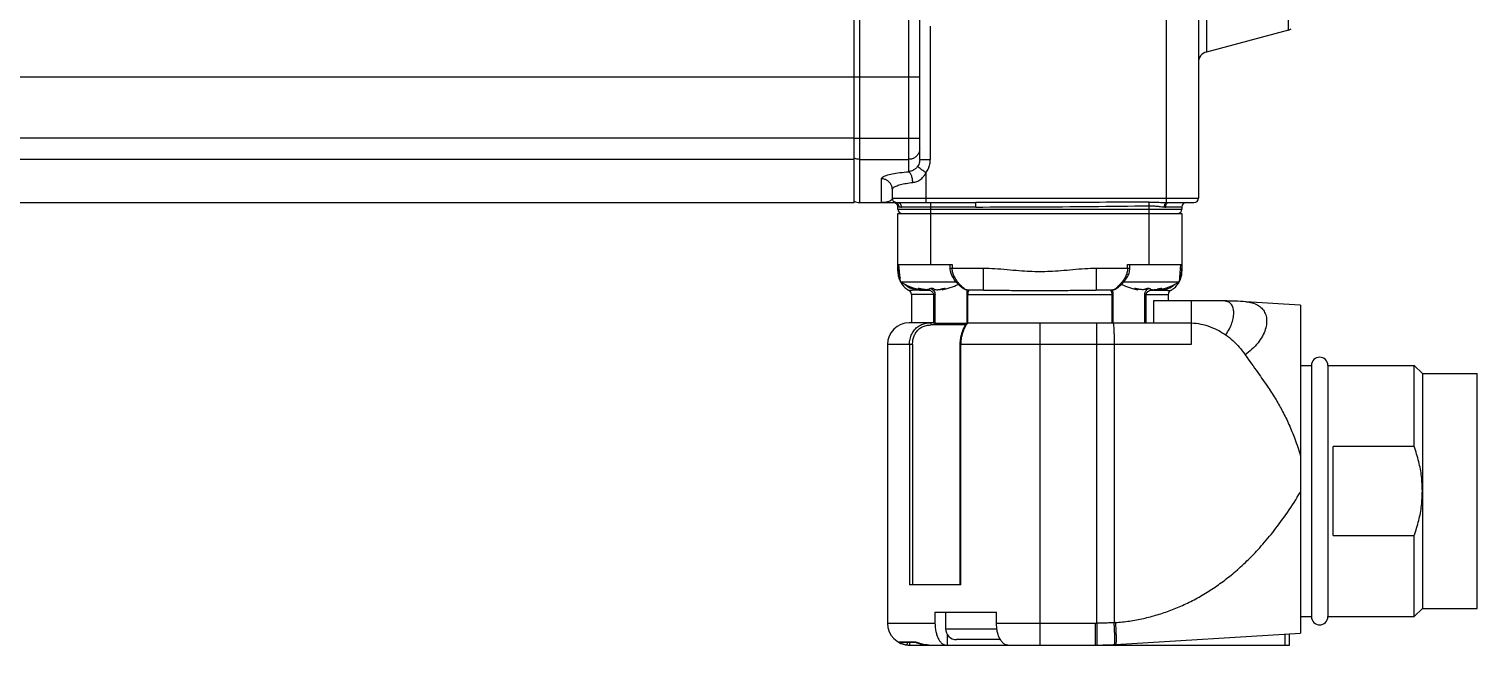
# Model space of a CAD drawing. Header units: millimetres. Extents: x -3388 to 4307, y 243 to 4457.
# Drawn here: x -2989.1 to -2856.6, y 1677.9 to 1734.3 of the extents above; entities that cross this region are included whole.
import ezdxf

# ---------------------------------------------------------------- set-up
doc = ezdxf.new("R2010")
doc.units = ezdxf.units.MM

msp = doc.modelspace()

# ---------------------------------------------------------------- linework, layer by layer
at = {"color": 7, "linetype": 'Continuous'}
for p, q in [((-2913.61494, 1718.39076), (-2913.61494, 1834.34001)), ((-2907.61494, 1722.30437), (-2907.61494, 1833.36515)), ((-2882.11494, 1739.66243), (-2882.11494, 1718.76539)), ((-2873.85612, 1734.16679), (-2881.37376, 1732.15244)), ((-2873.85612, 1734.16679), (-2873.61494, 1734.26669)), ((-2910.11494, 1718.76539), (-2910.11494, 1719.56279)), ((-3076.11494, 1718.39052), (-2913.61494, 1718.39052)), ((-2913.11494, 1718.36539), (-2910.0149, 1718.36539)), ((-2909.63398, 1718.36539), (-2902.48249, 1718.36539)), ((-2909.61545, 1717.36539), (-2883.61545, 1717.36539)), ((-2909.61545, 1712.08593), (-2909.61545, 1717.36539)), ((-2909.61494, 1717.76539), (-2909.61494, 1718.02377)), ((-2884.89925, 1718.36539), (-2882.51494, 1718.36539)), ((-2883.61545, 1717.36539), (-2883.61545, 1712.08593)), ((-2883.61494, 1717.96539), (-2883.61494, 1717.76539)), ((-2909.61545, 1712.71539), (-2904.64662, 1712.71539)), ((-2909.37546, 1711.11539), (-2909.51545, 1712.71539)), ((-2904.84662, 1712.71539), (-2904.84662, 1712.36539)), ((-2888.58427, 1712.71539), (-2883.61545, 1712.71539)), ((-2888.38427, 1712.36539), (-2888.38427, 1712.71539)), ((-2883.85543, 1711.11539), (-2883.71545, 1712.71539)), ((-2909.37546, 1711.11539), (-2904.2979, 1711.11539)), ((-2888.93315, 1711.11539), (-2883.85543, 1711.11539)), ((-2908.36545, 1709.96539), (-2908.36545, 1707.36539)), ((-2907.61545, 1710.36539), (-2906.89863, 1710.36539)), ((-2907.46034, 1710.45524), (-2907.46034, 1710.39698)), ((-2905.57055, 1710.45524), (-2905.57055, 1710.39698)), ((-2901.77515, 1710.36539), (-2903.24551, 1710.36539)), ((-2889.98518, 1710.36539), (-2891.45573, 1710.36539)), ((-2887.66034, 1710.45524), (-2887.66034, 1710.39698)), ((-2886.33226, 1710.36539), (-2885.61545, 1710.36539)), ((-2879.76545, 1709.36539), (-2886.23217, 1709.36539)), ((-2886.23217, 1709.36539), (-2886.23217, 1707.36539)), ((-2885.77055, 1710.45524), (-2885.77055, 1710.39698)), ((-2884.86545, 1709.96539), (-2884.86545, 1709.36539)), ((-2882.76545, 1709.36539), (-2882.76545, 1705.3659)), ((-2872.84233, 1708.97051), (-2877.77032, 1709.29897)), ((-2872.76545, 1708.96519), (-2872.76545, 1678.96539)), ((-2906.36825, 1707.36539), (-2908.56545, 1707.36539)), ((-2906.20514, 1707.33859), (-2903.28029, 1707.33859)), ((-2903.16677, 1707.36539), (-2882.76545, 1707.36539)), ((-2910.56545, 1705.36539), (-2910.56545, 1679.86539)), ((-2903.93246, 1705.36539), (-2903.93246, 1683.36539)), ((-2872.76545, 1703.46539), (-2871.76545, 1703.46539)), ((-2871.76545, 1703.46539), (-2871.76545, 1680.46539)), ((-2870.26545, 1703.46539), (-2862.36545, 1703.46539)), ((-2870.26545, 1703.46539), (-2870.26545, 1680.46539)), ((-2861.61545, 1702.71539), (-2862.36545, 1703.46539)), ((-2862.36545, 1696.05042), (-2862.36545, 1703.46539)), ((-2861.61545, 1702.71539), (-2856.61545, 1702.71539)), ((-2861.61545, 1702.71539), (-2861.61545, 1681.21539)), ((-2856.61545, 1681.21539), (-2856.61545, 1702.71539)), ((-2862.36545, 1696.05042), (-2869.76545, 1696.05042)), ((-2869.76545, 1687.88035), (-2869.76545, 1696.05042)), ((-2869.76545, 1687.88035), (-2862.36545, 1687.88035)), ((-2862.36545, 1680.46539), (-2862.36545, 1687.88035)), ((-2903.83598, 1683.36539), (-2908.55137, 1683.36539)), ((-2906.2131, 1680.86539), (-2900.58393, 1680.86539)), ((-2906.2131, 1680.86539), (-2906.2131, 1679.86539)), ((-2905.24045, 1680.86539), (-2905.24045, 1679.36539)), ((-2900.58393, 1679.86539), (-2900.58393, 1680.86539)), ((-2872.76545, 1680.46539), (-2871.76545, 1680.46539)), ((-2870.26545, 1680.46539), (-2862.36545, 1680.46539)), ((-2861.61545, 1681.21539), (-2862.36545, 1680.46539)), ((-2861.61545, 1681.21539), (-2856.61545, 1681.21539)), ((-2889.6937, 1677.92219), (-2872.76545, 1678.96539)), ((-2873.76545, 1677.86539), (-2873.76545, 1678.90363)), ((-2907.9325, 1678.09315), (-2909.34257, 1678.09315)), ((-2908.56545, 1677.86539), (-2899.56015, 1677.86539)), ((-2900.24045, 1678.36539), (-2904.24045, 1678.36539)), ((-2899.55065, 1677.86539), (-2873.76545, 1677.86539))]:
    msp.add_line(p, q, dxfattribs=at)
at = {"color": 9, "linetype": 'Continuous'}
for p, q in [((-2913.11494, 1834.36539), (-2913.11494, 1718.36539)), ((-2908.61494, 1721.19831), (-2908.61494, 1834.36539)), ((-2881.37376, 1740.44715), (-2881.37376, 1732.15244)), ((-2873.85612, 1734.16679), (-2873.85612, 1740.9605)), ((-2885.03641, 1718.76539), (-2885.03641, 1739.5441)), ((-2906.64112, 1734.53396), (-2906.64112, 1722.30437)), ((-2907.61494, 1729.86539), (-3076.11494, 1729.86539)), ((-3076.11494, 1724.30328), (-2913.61494, 1724.30328)), ((-2913.61494, 1724.27815), (-2907.61494, 1724.27815)), ((-3075.61494, 1722.35129), (-2913.61494, 1722.35129)), ((-2913.11494, 1722.32616), (-2908.61494, 1722.32616)), ((-2907.61494, 1722.30437), (-2906.64112, 1722.30437)), ((-2911.11494, 1718.36539), (-2911.11494, 1720.54955)), ((-2907.03641, 1721.09102), (-2907.03641, 1718.76539)), ((-2910.11494, 1718.76539), (-2882.11494, 1718.76539)), ((-2909.61494, 1717.76539), (-2883.61494, 1717.76539)), ((-2902.48249, 1717.96532), (-2909.27898, 1717.96539)), ((-2906.61494, 1718.36539), (-2906.61545, 1712.71539)), ((-2902.48249, 1717.96539), (-2902.48249, 1718.36539)), ((-2886.61545, 1712.71539), (-2886.61494, 1718.08111)), ((-2883.61494, 1717.96539), (-2885.10108, 1717.96539)), ((-2909.61545, 1712.36539), (-2909.48482, 1712.36539)), ((-2904.84662, 1712.36539), (-2901.77515, 1712.36539)), ((-2904.64662, 1712.71539), (-2904.64662, 1712.36539)), ((-2901.77515, 1710.36539), (-2901.77515, 1712.36539)), ((-2891.45575, 1712.36539), (-2888.38427, 1712.36539)), ((-2891.45573, 1712.36539), (-2891.45573, 1710.36539)), ((-2888.58427, 1712.36539), (-2888.58427, 1712.71539)), ((-2883.74607, 1712.36539), (-2883.61545, 1712.36539)), ((-2906.35177, 1709.96539), (-2908.36545, 1709.96539)), ((-2907.70293, 1710.49711), (-2907.70293, 1710.46363)), ((-2907.60679, 1710.43608), (-2907.60679, 1710.48457)), ((-2906.20514, 1709.96539), (-2906.35177, 1709.96537)), ((-2906.35177, 1709.96539), (-2906.35177, 1707.36398)), ((-2906.20514, 1707.33859), (-2906.20514, 1709.96539)), ((-2905.4241, 1710.48457), (-2905.4241, 1710.43608)), ((-2905.32796, 1710.46363), (-2905.32796, 1710.49707)), ((-2903.28029, 1709.96539), (-2889.9506, 1709.96539)), ((-2903.28029, 1707.33859), (-2903.28029, 1709.96539)), ((-2903.19317, 1707.36398), (-2903.19317, 1709.96539)), ((-2890.03772, 1709.96539), (-2890.03772, 1707.36539)), ((-2889.9506, 1709.96539), (-2889.9506, 1707.36539)), ((-2887.90293, 1710.49711), (-2887.90293, 1710.46363)), ((-2887.80679, 1710.43608), (-2887.80679, 1710.48457)), ((-2887.02575, 1709.96539), (-2884.86545, 1709.96539)), ((-2887.02575, 1707.36539), (-2887.02575, 1709.96539)), ((-2886.87912, 1707.36539), (-2886.87912, 1709.96539)), ((-2885.6241, 1710.48457), (-2885.6241, 1710.43608)), ((-2885.52796, 1710.46363), (-2885.52796, 1710.49707)), ((-2903.42275, 1707.16539), (-2906.60396, 1707.16539)), ((-2896.61545, 1707.36539), (-2896.61545, 1677.86539)), ((-2891.4132, 1679.86548), (-2891.4132, 1707.36539)), ((-2908.26892, 1705.36539), (-2910.56545, 1705.36539)), ((-2908.55137, 1705.36539), (-2908.55137, 1683.36539)), ((-2908.26892, 1705.36539), (-2908.26892, 1683.36539)), ((-2882.76545, 1705.36539), (-2903.93246, 1705.36539)), ((-2903.83598, 1683.36539), (-2903.83598, 1705.36539)), ((-2889.81882, 1705.36539), (-2889.81882, 1679.91231)), ((-2910.56545, 1679.86539), (-2906.2131, 1679.86539)), ((-2905.24045, 1679.36539), (-2900.54985, 1679.36539)), ((-2905.05503, 1677.86539), (-2905.05503, 1678.7884)), ((-2900.58393, 1679.86539), (-2891.53894, 1679.86543)), ((-2891.53894, 1677.86539), (-2891.53894, 1679.86539)), ((-2874.17004, 1677.86539), (-2874.17004, 1678.87883)), ((-2908.06513, 1678.13334), (-2909.49171, 1678.13334)), ((-2908.75599, 1678.09315), (-2908.78135, 1677.87938)), ((-2908.54493, 1678.09315), (-2908.54493, 1677.86539)), ((-2907.48563, 1677.96586), (-2907.48454, 1677.9696)), ((-2907.33692, 1677.86539), (-2907.33692, 1677.92855))]:
    msp.add_line(p, q, dxfattribs=at)
at = {"color": 7, "linetype": 'Continuous'}
for centre, radius, start, end in [((-2881.11494, 1731.18652), 1, 105.0000102, 180), ((-2909.71494, 1718.76539), 0.4, 180, 257.5076612), ((-2882.51494, 1718.76539), 0.4, 270, 0), ((-2913.11494, 1719.36539), 1, 240, 270), ((-2910.01494, 1717.96539), 0.4, 359.9999382, 90), ((-2910.01494, 1718.02377), 0.4, 0.0000664, 67.9756872), ((-2909.21494, 1717.76539), 0.4, 180, 269.9998459), ((-2884.01494, 1717.76539), 0.4, 270, 0), ((-2883.21494, 1717.96539), 0.4, 90.0013836, 180), ((-2907.61545, 1712.36539), 2, 180, 206.3730949), ((-2885.61545, 1712.36539), 2, 333.6195065, 0), ((-2906.51545, 1715.8277), 5.51231, 238.7454211, 260.1298897), ((-2907.61545, 1712.36539), 2, 227.3826322, 270), ((-2906.51545, 1715.8277), 5.51231, 279.8701103, 296.1766184), ((-2886.71545, 1715.8277), 5.51231, 243.8266219, 260.1298897), ((-2886.71545, 1715.8277), 5.51231, 279.8701103, 301.2545789), ((-2885.61545, 1712.36539), 2, 270, 312.6208539), ((-2908.76545, 1709.96539), 0.4, 0, 62.2314709), ((-2884.46545, 1709.96539), 0.4, 117.7685291, 180), ((-2879.76545, 1679.36539), 30, 86.1867676, 90), ((-2908.56545, 1705.36539), 2, 90, 180), ((-2871.01545, 1703.46539), 0.75, 0, 180), ((-2871.01545, 1680.46539), 0.75, 180, 0), ((-2908.56545, 1679.86539), 2, 180, 270), ((-2904.24045, 1679.36539), 1, 180, 270), ((-2891.53894, 1707.86539), 30, 270, 273.5263729)]:
    msp.add_arc(centre, radius, start, end, dxfattribs=at)
at = {"color": 9, "linetype": 'Continuous'}
for points in [[(-2907.61494, 1723.30215), (-2907.66357, 1723.00151), (-2907.7989, 1722.73804), (-2908.01434, 1722.5218), (-2908.29524, 1722.37738), (-2908.61494, 1722.32616)], [(-2913.11494, 1722.32616), (-2913.28824, 1722.34092), (-2913.45649, 1722.38485), (-2913.57271, 1722.43443)], [(-2911.11494, 1720.54955), (-2911.00329, 1720.70564), (-2910.67059, 1720.85934), (-2910.13469, 1720.99956), (-2909.43215, 1721.11542), (-2908.61494, 1721.19831)], [(-2907.81259, 1721.67732), (-2908.03242, 1721.44747), (-2908.30984, 1721.28436), (-2908.61494, 1721.19831)], [(-2908.23994, 1720.21548), (-2908.28424, 1720.55373), (-2908.36679, 1720.84943), (-2908.4816, 1721.07625), (-2908.61494, 1721.19831)], [(-2907.61494, 1722.30437), (-2907.63806, 1722.07923), (-2907.70322, 1721.87224), (-2907.81259, 1721.67732)], [(-2907.0364, 1721.09103), (-2907.3188, 1721.29952), (-2907.56068, 1721.48055), (-2907.73252, 1721.61202), (-2907.81259, 1721.67732)], [(-2907.03641, 1721.09102), (-2906.81414, 1721.4767), (-2906.68556, 1721.87771), (-2906.64112, 1722.30437)], [(-2910.11494, 1719.56279), (-2910.16356, 1719.86674), (-2910.29888, 1720.13311), (-2910.51431, 1720.35173), (-2910.79522, 1720.49776), (-2911.11494, 1720.54955)], [(-2910.11494, 1719.56279), (-2910.02978, 1719.72111), (-2909.77975, 1719.87533), (-2909.37821, 1720.01598), (-2908.85333, 1720.132), (-2908.23994, 1720.21548)], [(-2908.23994, 1720.21548), (-2908.06056, 1720.24662), (-2907.87846, 1720.30561), (-2907.69626, 1720.3946), (-2907.51748, 1720.51535), (-2907.34531, 1720.66999), (-2907.18327, 1720.86121), (-2907.03641, 1721.09102)], [(-2910.11494, 1718.76539), (-2910.17395, 1718.63075), (-2910.34492, 1718.51095)], [(-2907.03641, 1718.76539), (-2907.03721, 1718.61232), (-2907.03948, 1718.48255), (-2907.04287, 1718.39584), (-2907.04688, 1718.36539)], [(-2885.03915, 1718.49565), (-2885.03712, 1718.62073), (-2885.03641, 1718.76539)], [(-2910.34492, 1718.51095), (-2910.55111, 1718.43552), (-2910.80705, 1718.38497), (-2911.11494, 1718.36539)], [(-2910.01495, 1718.36539), (-2909.93447, 1718.37358), (-2909.88315, 1718.38773), (-2909.86493, 1718.39458)], [(-2909.80146, 1718.37486), (-2909.76159, 1718.36927), (-2909.70578, 1718.36628), (-2909.67194, 1718.3656)], [(-2909.72106, 1718.34689), (-2909.80146, 1718.37486)], [(-2909.50285, 1717.98433), (-2909.54068, 1718.16305), (-2909.64707, 1718.30004), (-2909.72106, 1718.34689)], [(-2909.67194, 1718.3656), (-2909.63418, 1718.36539)], [(-2909.27898, 1717.96539), (-2909.30602, 1718.11846), (-2909.38302, 1718.24823), (-2909.49825, 1718.33494), (-2909.63418, 1718.36539)], [(-2909.61494, 1718.02377), (-2909.56562, 1718.00352), (-2909.50292, 1717.98433)], [(-2909.50292, 1717.98433), (-2909.44195, 1717.97336), (-2909.36735, 1717.96726), (-2909.27898, 1717.96539)], [(-2886.61714, 1718.42348), (-2891.82538, 1718.39057), (-2897.11277, 1718.37161), (-2902.48249, 1718.36539)], [(-2902.48249, 1717.96532), (-2897.19313, 1717.97715), (-2891.9039, 1718.01577), (-2886.61494, 1718.08111)], [(-2886.61494, 1718.08167), (-2886.61706, 1718.21488), (-2886.61894, 1718.33302), (-2886.62038, 1718.42353)], [(-2886.61714, 1718.42348), (-2886.09177, 1718.41556), (-2885.58034, 1718.39072), (-2885.04593, 1718.36703)], [(-2886.61494, 1718.08167), (-2886.1415, 1718.06516), (-2885.68732, 1718.01462), (-2885.22969, 1717.96867)], [(-2885.22969, 1717.96867), (-2885.21182, 1718.11442), (-2885.17122, 1718.23956), (-2885.1134, 1718.32775), (-2885.04593, 1718.36703)], [(-2885.22969, 1717.96867), (-2885.18643, 1717.96684), (-2885.14356, 1717.96575), (-2885.10108, 1717.96539)], [(-2885.10108, 1717.96539), (-2885.08571, 1718.11846), (-2885.04196, 1718.24823), (-2884.97647, 1718.33494), (-2884.89924, 1718.36539)], [(-2885.04593, 1718.36703), (-2885.04223, 1718.40709), (-2885.03915, 1718.49565)], [(-2885.04593, 1718.36703), (-2884.99693, 1718.36611), (-2884.94802, 1718.36557), (-2884.89923, 1718.36539)], [(-2903.24551, 1710.36539), (-2903.32183, 1710.37846), (-2903.41477, 1710.41875), (-2903.5247, 1710.4877), (-2903.65096, 1710.58656), (-2903.79249, 1710.71637), (-2903.94533, 1710.87629), (-2904.10292, 1711.06274), (-2904.25275, 1711.26606), (-2904.38167, 1711.47286), (-2904.48408, 1711.67347), (-2904.55895, 1711.86213), (-2904.60889, 1712.0387), (-2904.63704, 1712.20529), (-2904.64662, 1712.36539)], [(-2901.77515, 1712.36539), (-2900.74069, 1712.33149), (-2899.62085, 1712.24624), (-2898.52671, 1712.1539), (-2897.53768, 1712.09267), (-2896.61555, 1712.07193), (-2895.69346, 1712.09266), (-2894.70446, 1712.15389), (-2893.61025, 1712.24622), (-2892.49028, 1712.33148), (-2891.45575, 1712.36539)], [(-2888.58427, 1712.36539), (-2888.59373, 1712.20632), (-2888.62186, 1712.03929), (-2888.6721, 1711.86167), (-2888.7474, 1711.67218), (-2888.84985, 1711.47174), (-2888.9792, 1711.26449), (-2889.1291, 1711.06132), (-2889.2868, 1710.87492), (-2889.43981, 1710.71499), (-2889.58089, 1710.58575), (-2889.70669, 1710.48735), (-2889.81623, 1710.4187), (-2889.90898, 1710.37848), (-2889.98538, 1710.36539)], [(-2907.61545, 1710.36539), (-2907.99708, 1710.35713), (-2908.33327, 1710.33737), (-2908.54459, 1710.31932)], [(-2907.57224, 1710.41826), (-2907.57459, 1710.41182), (-2907.58579, 1710.38833), (-2907.59744, 1710.37353), (-2907.61544, 1710.36541)], [(-2906.88639, 1710.40165), (-2906.89014, 1710.38061), (-2906.89864, 1710.36539)], [(-2906.89864, 1710.36539), (-2906.71942, 1710.33984), (-2906.56074, 1710.27158), (-2906.44789, 1710.18247), (-2906.37426, 1710.07292), (-2906.35177, 1709.96539)], [(-2906.57872, 1710.49729), (-2906.48802, 1710.44655), (-2906.33637, 1710.31149), (-2906.23712, 1710.14115), (-2906.20514, 1709.96539)], [(-2903.28029, 1709.96539), (-2903.2775, 1710.13759), (-2903.27085, 1710.30136), (-2903.26808, 1710.36623)], [(-2903.19317, 1709.96539), (-2903.18564, 1710.07685), (-2903.16407, 1710.18529), (-2903.13612, 1710.27281), (-2903.10649, 1710.33991), (-2903.09715, 1710.35975)], [(-2903.09715, 1710.35975), (-2903.08681, 1710.36539)], [(-2901.77514, 1710.36539), (-2900.63071, 1710.35713), (-2899.21605, 1710.33737), (-2897.52319, 1710.31932), (-2895.70624, 1710.31933), (-2894.01455, 1710.33738), (-2892.60002, 1710.35713), (-2891.45575, 1710.36539)], [(-2890.14409, 1710.36539), (-2890.12437, 1710.33984), (-2890.11151, 1710.30922)], [(-2890.11151, 1710.30922), (-2890.0943, 1710.27158), (-2890.06608, 1710.18247), (-2890.04473, 1710.07292), (-2890.03772, 1709.96539)], [(-2889.96264, 1710.36608), (-2889.96051, 1710.31149)], [(-2889.96051, 1710.31149), (-2889.95351, 1710.14115), (-2889.9506, 1709.96539)], [(-2887.02575, 1709.96539), (-2886.99507, 1710.13759), (-2886.90274, 1710.30136), (-2886.76131, 1710.434), (-2886.65098, 1710.49804)], [(-2886.87912, 1709.96539), (-2886.85494, 1710.07685), (-2886.78029, 1710.18529), (-2886.66809, 1710.27281), (-2886.51126, 1710.33991), (-2886.33225, 1710.36539)], [(-2886.3445, 1710.40165), (-2886.34077, 1710.38069), (-2886.33225, 1710.36539)], [(-2885.61545, 1710.36541), (-2885.63345, 1710.37353), (-2885.6451, 1710.38833), (-2885.6563, 1710.41182), (-2885.65866, 1710.41827)], [(-2885.61545, 1710.36539), (-2885.23381, 1710.35713), (-2884.89762, 1710.33737), (-2884.6863, 1710.31932)], [(-2879.60045, 1706.26079), (-2879.27815, 1706.80717), (-2879.04232, 1707.36388), (-2878.90567, 1707.90012), (-2878.87553, 1708.38638), (-2878.95345, 1708.79589), (-2879.13518, 1709.10605), (-2879.41084, 1709.29956), (-2879.76544, 1709.36539)], [(-2877.77032, 1709.29897), (-2877.18965, 1709.20098), (-2876.67893, 1708.98372), (-2876.31747, 1708.69826), (-2876.04777, 1708.31911), (-2875.89483, 1707.85992), (-2875.87208, 1707.33527), (-2875.98857, 1706.75976), (-2876.25819, 1706.13824), (-2876.65418, 1705.54303), (-2877.20992, 1704.9407), (-2877.83544, 1704.43461)], [(-2908.55137, 1705.36539), (-2908.53812, 1705.61686), (-2908.49831, 1705.86475), (-2908.43206, 1706.1045), (-2908.33988, 1706.33174), (-2908.22286, 1706.5422), (-2908.08272, 1706.73219), (-2907.92171, 1706.89889), (-2907.7423, 1707.04055), (-2907.54637, 1707.15665), (-2907.33452, 1707.24742), (-2907.10728, 1707.31272), (-2906.86539, 1707.35217), (-2906.60958, 1707.36539)], [(-2908.26892, 1705.36539), (-2908.22855, 1705.79239), (-2908.1174, 1706.17106), (-2907.94538, 1706.49539), (-2907.68739, 1706.78874), (-2907.38505, 1706.99218), (-2906.99797, 1707.12624), (-2906.60396, 1707.16539)], [(-2906.60958, 1707.36539), (-2906.60746, 1707.35059), (-2906.60567, 1707.30898), (-2906.60441, 1707.24409), (-2906.60396, 1707.16539)], [(-2903.83598, 1705.36539), (-2903.82723, 1705.61663), (-2903.80138, 1705.86436), (-2903.75979, 1706.10395), (-2903.70483, 1706.33099), (-2903.63963, 1706.54136), (-2903.56794, 1706.73131), (-2903.49374, 1706.89789), (-2903.4206, 1707.03966), (-2903.35151, 1707.15613), (-2903.28904, 1707.24733), (-2903.23564, 1707.31288), (-2903.19406, 1707.35228), (-2903.16677, 1707.36539)], [(-2889.92511, 1707.36539), (-2889.90146, 1707.31524), (-2889.87899, 1707.16733), (-2889.85884, 1706.92905), (-2889.84201, 1706.61237), (-2889.82934, 1706.23316), (-2889.82148, 1705.81043), (-2889.81882, 1705.36539)], [(-2882.76545, 1707.36499), (-2881.87723, 1707.25247), (-2881.02389, 1706.9988), (-2880.2517, 1706.64787), (-2879.60045, 1706.26079)], [(-2879.60045, 1706.26079), (-2878.94804, 1705.73641), (-2878.38293, 1705.14428), (-2877.83544, 1704.43461)], [(-2877.83544, 1704.43461), (-2876.68065, 1702.81213), (-2875.737, 1701.45614), (-2875.00483, 1700.30849), (-2874.4021, 1699.24221), (-2873.82338, 1698.0534), (-2873.29468, 1696.75581), (-2872.76544, 1695.19727)], [(-2889.71044, 1679.92007), (-2888.42128, 1680.06612), (-2887.13998, 1680.30414), (-2885.8728, 1680.63426), (-2884.62609, 1681.05603), (-2883.40465, 1681.56878), (-2882.2053, 1682.1755), (-2881.02265, 1682.88242), (-2879.85227, 1683.69791), (-2878.68892, 1684.63372), (-2877.52587, 1685.70664), (-2876.3564, 1686.93844), (-2875.17144, 1688.36008), (-2873.96975, 1690.00044), (-2872.76544, 1691.86867)], [(-2891.53894, 1679.86543), (-2891.49696, 1679.86548), (-2891.45505, 1679.86548), (-2891.4132, 1679.86548)], [(-2889.81882, 1679.91231), (-2890.33021, 1679.88844), (-2890.85577, 1679.87285), (-2891.4132, 1679.86567)], [(-2891.4132, 1679.86567), (-2891.41121, 1679.42247), (-2891.40937, 1679.01162), (-2891.40769, 1678.63961), (-2891.40627, 1678.32199), (-2891.40516, 1678.07476), (-2891.40446, 1677.91902), (-2891.40422, 1677.86569)], [(-2889.80987, 1677.91526), (-2889.7853, 1677.96688), (-2889.76875, 1678.11562), (-2889.761, 1678.35376), (-2889.76242, 1678.66943), (-2889.77294, 1679.04709), (-2889.79205, 1679.46826), (-2889.81885, 1679.91231)], [(-2889.71044, 1679.92007), (-2889.74674, 1679.91726), (-2889.78287, 1679.91461), (-2889.81882, 1679.91231)], [(-2889.71044, 1679.92007), (-2889.67969, 1679.47864), (-2889.65777, 1679.0692), (-2889.64479, 1678.69819), (-2889.64151, 1678.38108), (-2889.64865, 1678.13373), (-2889.66629, 1677.97712), (-2889.6937, 1677.92219)], [(-2909.34277, 1678.09315), (-2909.39437, 1678.0977), (-2909.49172, 1678.13334)], [(-2909.49171, 1678.13334), (-2909.48507, 1678.12061), (-2909.46248, 1678.10412), (-2909.42509, 1678.08099), (-2909.37173, 1678.05204), (-2909.33868, 1678.0359)], [(-2909.33868, 1678.0359), (-2909.30166, 1678.01879), (-2909.21578, 1677.98376), (-2909.11744, 1677.95017), (-2909.01006, 1677.92055), (-2908.89693, 1677.89662), (-2908.78135, 1677.87938)], [(-2908.04529, 1678.13252), (-2908.06513, 1678.13334)], [(-2907.9327, 1678.09317), (-2907.95998, 1678.09476), (-2908.06512, 1678.13334)], [(-2907.99553, 1678.1255), (-2908.02208, 1678.12993), (-2908.04529, 1678.13252)], [(-2907.76341, 1678.05952), (-2907.81059, 1678.0748), (-2907.89498, 1678.10062), (-2907.96555, 1678.11914), (-2907.99553, 1678.1255)], [(-2907.48454, 1677.9696), (-2907.60373, 1678.007), (-2907.71311, 1678.04294), (-2907.76341, 1678.05952)], [(-2907.043, 1677.88017), (-2907.25293, 1677.91215), (-2907.48454, 1677.9696)], [(-2907.00796, 1677.8766), (-2907.01366, 1677.87715), (-2907.043, 1677.88017)], [(-2906.94412, 1677.87138), (-2907.00796, 1677.8766)], [(-2906.85166, 1677.86671), (-2906.94412, 1677.87138)], [(-2906.76988, 1677.86539), (-2906.85166, 1677.86671)]]:
    msp.add_spline(points, degree=3, dxfattribs=at)
at = {"color": 7, "linetype": 'Continuous'}
for points in [[(-2909.6156, 1712.08591), (-2909.61558, 1712.07599), (-2909.61535, 1712.04875), (-2909.61474, 1712.0187), (-2909.61424, 1712.00242)], [(-2909.61545, 1712.09431), (-2909.61534, 1712.06256)], [(-2909.61534, 1712.06256), (-2909.61422, 1712.00242)], [(-2909.61534, 1712.06256), (-2909.61422, 1712.00242)], [(-2909.61424, 1712.00242), (-2909.61357, 1711.98542)], [(-2909.61357, 1711.98542), (-2909.5489, 1711.56029), (-2909.39483, 1711.1588)], [(-2904.84659, 1712.36539), (-2904.82714, 1712.13514), (-2904.70851, 1711.7485), (-2904.50245, 1711.38203), (-2904.25386, 1711.06225), (-2904.00225, 1710.80177), (-2903.76885, 1710.60284), (-2903.55982, 1710.46349), (-2903.36921, 1710.38273), (-2903.24578, 1710.36556)], [(-2889.98518, 1710.36558), (-2889.86757, 1710.38118), (-2889.67974, 1710.45869), (-2889.47519, 1710.59288), (-2889.24573, 1710.78584), (-2888.99483, 1711.04208), (-2888.74234, 1711.36176), (-2888.52992, 1711.73164), (-2888.40587, 1712.12294), (-2888.38431, 1712.36539)], [(-2883.83607, 1711.1588), (-2883.682, 1711.56029), (-2883.61732, 1711.98542)], [(-2883.61732, 1711.98542), (-2883.61615, 1712.0187), (-2883.61554, 1712.04875), (-2883.61531, 1712.07599)], [(-2883.61732, 1711.98542), (-2883.61615, 1712.0187), (-2883.61554, 1712.04875), (-2883.61531, 1712.07599)], [(-2883.6155, 1712.07193), (-2883.61544, 1712.09431)], [(-2883.61545, 1712.31601), (-2883.61545, 1712.32323), (-2883.61548, 1712.34239), (-2883.61548, 1712.34458)], [(-2883.61545, 1712.2018), (-2883.61545, 1712.22761), (-2883.61545, 1712.25273), (-2883.61545, 1712.27656), (-2883.61545, 1712.29965), (-2883.61545, 1712.32323), (-2883.61548, 1712.34239), (-2883.61548, 1712.34458)], [(-2883.61547, 1712.14491), (-2883.61547, 1712.15492), (-2883.61546, 1712.17724), (-2883.61545, 1712.2018)], [(-2883.61546, 1712.16569), (-2883.61546, 1712.17724), (-2883.61545, 1712.2018)], [(-2883.61545, 1712.21467), (-2883.61545, 1712.21946)], [(-2883.61545, 1712.20671), (-2883.61545, 1712.21467)], [(-2883.61545, 1712.2018), (-2883.61545, 1712.20671)], [(-2883.61531, 1712.07599), (-2883.61529, 1712.08591)], [(-2909.39483, 1711.1588), (-2909.37794, 1711.12663)], [(-2909.37276, 1711.11703), (-2909.36856, 1711.10935)], [(-2909.36856, 1711.10935), (-2909.15855, 1710.79959), (-2908.85099, 1710.49921), (-2908.57377, 1710.31649)], [(-2884.65712, 1710.31649), (-2884.37991, 1710.49921), (-2884.07235, 1710.79959), (-2883.86233, 1711.10935)], [(-2883.85295, 1711.12663), (-2883.83607, 1711.1588)], [(-2907.49864, 1710.46363), (-2907.56443, 1710.47715), (-2907.62738, 1710.48791), (-2907.6816, 1710.4951), (-2907.72536, 1710.49854), (-2907.75404, 1710.4978), (-2907.76473, 1710.49327), (-2907.7647, 1710.49244)], [(-2907.7647, 1710.49244), (-2907.75891, 1710.48564), (-2907.73743, 1710.47539), (-2907.70293, 1710.46363)], [(-2907.70293, 1710.46363), (-2907.6711, 1710.45411), (-2907.63905, 1710.44493), (-2907.60679, 1710.43608)], [(-2907.60679, 1710.43608), (-2907.54231, 1710.41883), (-2907.49852, 1710.40714), (-2907.47016, 1710.39959), (-2907.46034, 1710.39698)], [(-2907.3673, 1710.43608), (-2907.41167, 1710.44499), (-2907.45545, 1710.45418), (-2907.49864, 1710.46363)], [(-2906.75493, 1710.43608), (-2906.80031, 1710.41609), (-2906.86594, 1710.40354), (-2906.95195, 1710.39746), (-2907.05241, 1710.39835), (-2907.15702, 1710.40556), (-2907.26184, 1710.41816), (-2907.3673, 1710.43608)], [(-2906.71974, 1710.46363), (-2906.7315, 1710.45402), (-2906.74323, 1710.44484), (-2906.75493, 1710.43608)], [(-2906.31115, 1710.46363), (-2906.33585, 1710.47637), (-2906.37657, 1710.48709), (-2906.42789, 1710.49452), (-2906.4875, 1710.49835), (-2906.55117, 1710.49808), (-2906.60929, 1710.49384), (-2906.65836, 1710.48628), (-2906.69654, 1710.47582), (-2906.71974, 1710.46363)], [(-2906.27596, 1710.43608), (-2906.28771, 1710.44488), (-2906.29944, 1710.45407), (-2906.31115, 1710.46363)], [(-2906.27596, 1710.43608), (-2906.23321, 1710.41685), (-2906.17001, 1710.40418), (-2906.08586, 1710.39767), (-2905.98525, 1710.39808), (-2905.87858, 1710.40512), (-2905.77149, 1710.41781), (-2905.66359, 1710.43608)], [(-2905.53225, 1710.46363), (-2905.57596, 1710.45407), (-2905.61974, 1710.44488), (-2905.66359, 1710.43608)], [(-2905.57055, 1710.39698), (-2905.5608, 1710.39957), (-2905.53256, 1710.40709), (-2905.48879, 1710.41877), (-2905.4241, 1710.43608)], [(-2905.26701, 1710.49265), (-2905.26692, 1710.49443), (-2905.28129, 1710.49829), (-2905.3132, 1710.49818), (-2905.35802, 1710.49411), (-2905.41131, 1710.4867), (-2905.47112, 1710.47627), (-2905.53225, 1710.46363)], [(-2905.4241, 1710.43608), (-2905.39222, 1710.44482), (-2905.36017, 1710.454), (-2905.32796, 1710.46363)], [(-2905.32796, 1710.46363), (-2905.29088, 1710.47641), (-2905.26997, 1710.48706), (-2905.26701, 1710.49265)], [(-2887.69864, 1710.46363), (-2887.76443, 1710.47715), (-2887.82738, 1710.48791), (-2887.8816, 1710.4951), (-2887.92536, 1710.49854), (-2887.95404, 1710.4978), (-2887.96473, 1710.49327), (-2887.9647, 1710.49244)], [(-2887.9647, 1710.49244), (-2887.95891, 1710.48564), (-2887.93743, 1710.47539), (-2887.90293, 1710.46363)], [(-2887.90293, 1710.46363), (-2887.8711, 1710.45411), (-2887.83905, 1710.44493), (-2887.80679, 1710.43608)], [(-2887.80679, 1710.43608), (-2887.74231, 1710.41883), (-2887.69852, 1710.40714), (-2887.67016, 1710.39959), (-2887.66034, 1710.39698)], [(-2887.5673, 1710.43608), (-2887.61167, 1710.44499), (-2887.65545, 1710.45418), (-2887.69864, 1710.46363)], [(-2886.95493, 1710.43608), (-2887.00031, 1710.41609), (-2887.06594, 1710.40354), (-2887.15195, 1710.39746), (-2887.25241, 1710.39835), (-2887.35702, 1710.40556), (-2887.46184, 1710.41816), (-2887.5673, 1710.43608)], [(-2886.91974, 1710.46363), (-2886.9315, 1710.45402), (-2886.94323, 1710.44484), (-2886.95493, 1710.43608)], [(-2886.51115, 1710.46363), (-2886.53585, 1710.47637), (-2886.57657, 1710.48709), (-2886.62789, 1710.49452), (-2886.6875, 1710.49835), (-2886.75117, 1710.49808), (-2886.80929, 1710.49384), (-2886.85836, 1710.48628), (-2886.89654, 1710.47582), (-2886.91974, 1710.46363)], [(-2886.47596, 1710.43608), (-2886.48771, 1710.44488), (-2886.49944, 1710.45407), (-2886.51115, 1710.46363)], [(-2886.47596, 1710.43608), (-2886.43321, 1710.41685), (-2886.37001, 1710.40418), (-2886.28586, 1710.39767), (-2886.18525, 1710.39808), (-2886.07858, 1710.40512), (-2885.97149, 1710.41781), (-2885.86359, 1710.43608)], [(-2885.73225, 1710.46363), (-2885.77596, 1710.45407), (-2885.81974, 1710.44488), (-2885.86359, 1710.43608)], [(-2885.77055, 1710.39698), (-2885.7608, 1710.39957), (-2885.73256, 1710.40709), (-2885.68879, 1710.41877), (-2885.6241, 1710.43608)], [(-2885.46701, 1710.49265), (-2885.46692, 1710.49443), (-2885.48129, 1710.49829), (-2885.5132, 1710.49818), (-2885.55802, 1710.49411), (-2885.61131, 1710.4867), (-2885.67112, 1710.47627), (-2885.73225, 1710.46363)], [(-2885.6241, 1710.43608), (-2885.59222, 1710.44482), (-2885.56017, 1710.454), (-2885.52796, 1710.46363)], [(-2885.52796, 1710.46363), (-2885.49088, 1710.47641), (-2885.46997, 1710.48706), (-2885.46701, 1710.49265)], [(-2872.76545, 1708.96519), (-2872.79038, 1708.96696), (-2872.81601, 1708.96874), (-2872.84233, 1708.97051)], [(-2906.36823, 1707.36539), (-2906.35727, 1707.36476), (-2906.35202, 1707.36334)], [(-2906.35177, 1707.36398), (-2906.31162, 1707.3545)], [(-2906.31162, 1707.3545), (-2906.26121, 1707.3434), (-2906.20514, 1707.33859)], [(-2903.45317, 1707.11798), (-2903.48594, 1707.06357), (-2903.52155, 1707.00057), (-2903.55956, 1706.92872), (-2903.59942, 1706.84783), (-2903.64049, 1706.75783), (-2903.68201, 1706.65877), (-2903.72318, 1706.55085), (-2903.7631, 1706.43435), (-2903.80085, 1706.30966), (-2903.83551, 1706.17729), (-2903.86616, 1706.03778), (-2903.89193, 1705.89178), (-2903.91197, 1705.74002), (-2903.92553, 1705.58335), (-2903.93198, 1705.42273), (-2903.93246, 1705.36539)], [(-2903.16677, 1707.36539), (-2903.23864, 1707.35222), (-2903.28813, 1707.32549), (-2903.31507, 1707.30299), (-2903.33445, 1707.28301), (-2903.35327, 1707.26108), (-2903.37385, 1707.23484), (-2903.39713, 1707.20291), (-2903.42353, 1707.16422), (-2903.45317, 1707.11798)], [(-2903.28029, 1707.33859), (-2903.26657, 1707.34339), (-2903.23688, 1707.3545), (-2903.20379, 1707.36245)], [(-2903.20379, 1707.36245), (-2903.19317, 1707.36398)], [(-2903.19317, 1707.36398), (-2903.18503, 1707.36476), (-2903.17688, 1707.36523), (-2903.16874, 1707.36539)], [(-2861.61545, 1691.96539), (-2861.69769, 1693.29765), (-2861.9458, 1694.65092), (-2862.36545, 1696.05042)], [(-2862.36545, 1687.88035), (-2861.94609, 1689.27871), (-2861.69775, 1690.63256), (-2861.61545, 1691.96539)], [(-2906.2131, 1679.86539), (-2906.18817, 1679.4277), (-2906.11353, 1679.00698), (-2905.99243, 1678.62792), (-2905.83003, 1678.30909), (-2905.63408, 1678.06776), (-2905.4145, 1677.91721), (-2905.17981, 1677.86539)], [(-2900.20158, 1678.31021), (-2900.36429, 1678.63044), (-2900.48524, 1679.0106), (-2900.55936, 1679.43079), (-2900.58393, 1679.86539)], [(-2908.78135, 1677.87938), (-2908.74592, 1677.87549)], [(-2908.74592, 1677.87549), (-2908.70275, 1677.87161), (-2908.6239, 1677.86694), (-2908.56981, 1677.86554)], [(-2908.56981, 1677.86554), (-2908.54493, 1677.86539)], [(-2907.92929, 1678.09305), (-2907.89538, 1678.08676), (-2907.8345, 1678.07161), (-2907.75512, 1678.04846), (-2907.66274, 1678.01981), (-2907.55945, 1677.98781), (-2907.48563, 1677.96586)], [(-2907.48563, 1677.96586), (-2907.30128, 1677.91992), (-2906.98612, 1677.87426), (-2906.76988, 1677.86539)], [(-2899.55065, 1677.86539), (-2899.78511, 1677.91711), (-2900.00508, 1678.06793), (-2900.20158, 1678.31021)]]:
    msp.add_spline(points, degree=3, dxfattribs=at)

doc.saveas('drawing.dxf')
